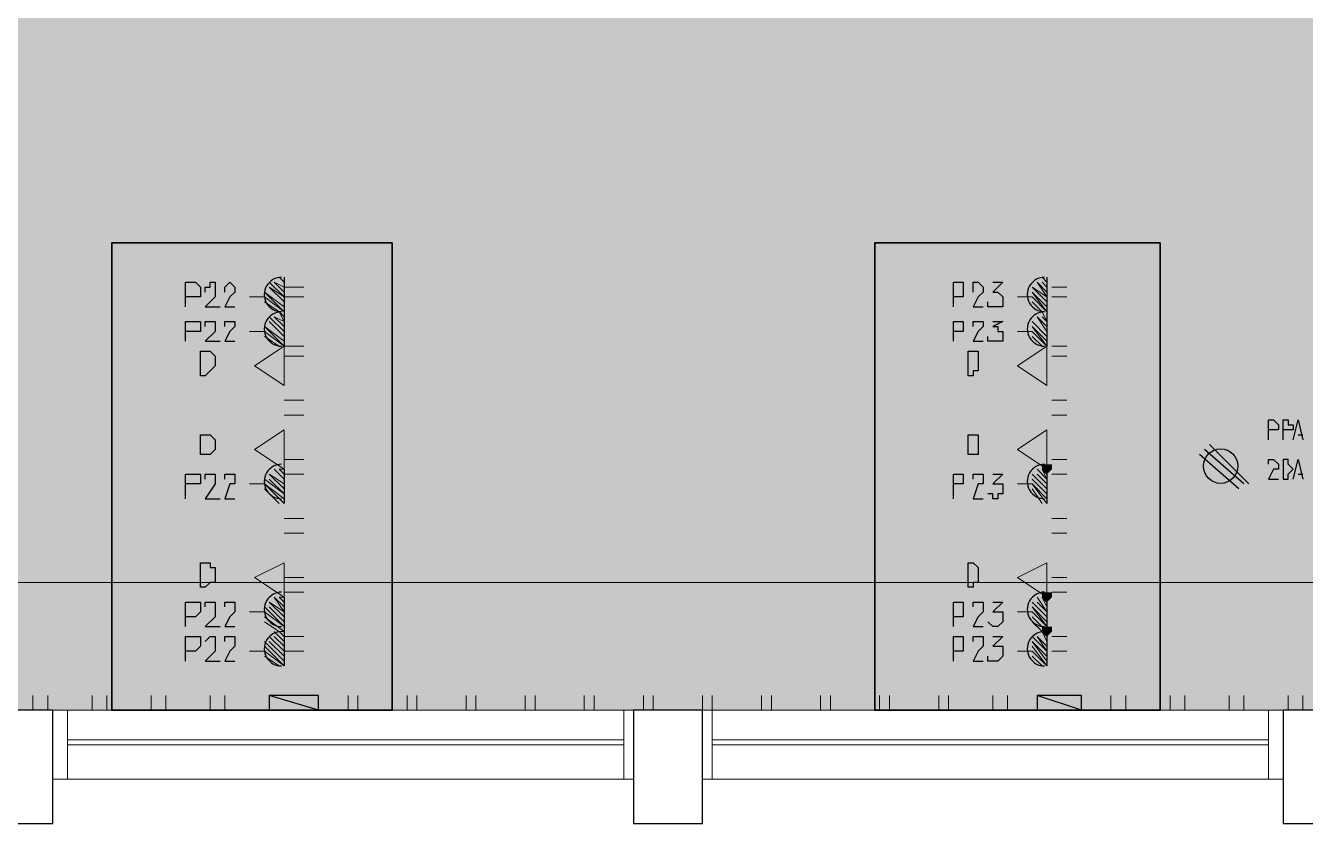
# Model space of a CAD drawing. Header units: millimetres. Extents: x -59 to 47, y 152 to 919.
# Drawn here: x 7.31 to 12.82, y 356.39 to 359.83 of the extents above; entities that cross this region are included whole.
import ezdxf

# ---------------------------------------------------------------- set-up
doc = ezdxf.new("R2010")
doc.units = ezdxf.units.MM
for name, color, linetype in [('PDF_014404$_ps_ELEC', 2, 'Continuous'), ('PDF_014404$_PS_ELECTRONICS', 5, 'Continuous'), ('PDF_014404$_ps_POWER$SKIRTING', 4, 'Continuous'), ('PDF_014404$_ps_TEXTBOLD$POWER', 2, 'Continuous'), ('PDF_014404$BL', 7, 'Continuous'), ('PDF_014404$FT', 7, 'Continuous'), ('PDF_014404$WA-COL', 7, 'Continuous'), ('PDF_014404$WN', 7, 'Continuous')]:
    doc.layers.add(name, color=color, linetype=linetype)
doc.layers.add('PDF_014404$_ps_THIN', color=7, linetype='Continuous', true_color=0x7fbfff)
doc.layers.add('PDF_014404$HL-TMP', color=7, linetype='Continuous', true_color=0x800000)

msp = doc.modelspace()

# ---------------------------------------------------------------- hatches: boundary and pattern name
at = {"layer": 'PDF_014404$_ps_THIN', "transparency": 33554559}
for points in [[(11.7054, 357.9393), (11.6843, 357.9393), (11.6843, 357.9181), (11.7054, 357.897), (11.7266, 357.9181), (11.7266, 357.9393)], [(11.7054, 357.3889), (11.6843, 357.3889), (11.6843, 357.3678), (11.7054, 357.3466), (11.7266, 357.3678), (11.7266, 357.3889)], [(11.7054, 357.2408), (11.6843, 357.2408), (11.6843, 357.2196), (11.7054, 357.1984), (11.7266, 357.2196), (11.7266, 357.2408)]]:
    msp.add_hatch(color=256, dxfattribs=at).paths.add_polyline_path(points)

# ---------------------------------------------------------------- linework, layer by layer
at = {"layer": 'PDF_014404$_ps_ELEC', "lineweight": 25}
for points in [[(8.4139, 358.7436, 1.00004), (8.4139, 358.5955, 1.00004), (8.4139, 358.4473)], [(11.6948, 358.7436, 1.00004), (11.6948, 358.5955, 1.00004), (11.6948, 358.4473)]]:
    msp.add_lwpolyline(points, format="xyb", dxfattribs=at)
for points in [[(8.4245, 358.7436), (8.4245, 358.5955), (8.4245, 358.4473)], [(11.7054, 358.7436), (11.7054, 358.5955), (11.7054, 358.4473)], [(12.5521, 357.8546), (12.3828, 358.0028)], [(12.5733, 357.8546), (12.4039, 358.024)], [(12.5309, 357.8335), (12.3616, 357.9816)], [(8.4245, 357.9181), (8.4245, 357.7699)], [(11.7054, 357.9181), (11.7054, 357.7699)], [(8.4245, 357.3678), (8.4245, 357.2196), (8.4245, 357.0714)], [(11.7054, 357.3678), (11.7054, 357.2196), (11.7054, 357.0714)]]:
    msp.add_lwpolyline(points, dxfattribs=at)
at = {"layer": 'PDF_014404$_ps_ELEC', "lineweight": 0}
for points in [[(8.3399, 358.659), (8.2764, 358.659)], [(11.6419, 358.659), (11.5784, 358.659)], [(8.3399, 358.5108), (8.2764, 358.5108)], [(11.6419, 358.5108), (11.5784, 358.5108)], [(8.3399, 357.8546), (8.2764, 357.8546)], [(11.6419, 357.8546), (11.5784, 357.8546)], [(8.3399, 357.3043), (8.2764, 357.3043)], [(11.6419, 357.3043), (11.5784, 357.3043)], [(8.3399, 357.1349), (8.2764, 357.1349)], [(11.6419, 357.1349), (11.5784, 357.1349)]]:
    msp.add_lwpolyline(points, dxfattribs=at)
at = {"layer": 'PDF_014404$_ps_ELEC', "lineweight": 25}
msp.add_circle((12.4523, 357.9313), 0.0741, dxfattribs=at)
for centre in [(8.4139, 357.8652), (11.6948, 357.8652), (8.4139, 357.3149), (11.6948, 357.3149), (8.4139, 357.1455), (11.6948, 357.1455)]:
    msp.add_arc(centre, 0.0741, 89.9977, 270.0023, dxfattribs=at)
at = {"layer": 'PDF_014404$_PS_ELECTRONICS', "lineweight": 0}
for points in [[(8.2975, 358.3626), (8.4245, 358.4473), (8.4245, 358.278)], [(8.4245, 358.278), (8.4245, 358.4473), (8.4245, 358.278)], [(11.5784, 358.3626), (11.7054, 358.4473), (11.7054, 358.278)], [(11.7054, 358.278), (11.7054, 358.4473), (11.7054, 358.278)], [(8.2975, 358.0028), (8.4245, 358.0875), (8.4245, 357.9181)], [(8.4245, 357.9181), (8.4245, 358.0875), (8.4245, 357.9181)], [(11.5784, 358.0028), (11.7054, 358.0875), (11.7054, 357.9181)], [(11.7054, 357.9181), (11.7054, 358.0875), (11.7054, 357.9181)], [(8.2975, 357.4524), (8.4245, 357.5159), (8.4245, 357.3678)], [(8.4245, 357.3678), (8.4245, 357.5159), (8.4245, 357.3678)], [(11.5784, 357.4524), (11.7054, 357.5159), (11.7054, 357.3678)], [(11.7054, 357.3678), (11.7054, 357.5159), (11.7054, 357.3678)]]:
    msp.add_lwpolyline(points, close=True, dxfattribs=at)
at = {"layer": 'PDF_014404$_PS_ELECTRONICS', "transparency": 33554559}
for points in [[(8.2975, 358.3626), (8.4245, 358.278), (8.4245, 358.4473)], [(11.5784, 358.3626), (11.7054, 358.278), (11.7054, 358.4473)], [(8.2975, 358.0028), (8.4245, 357.9181), (8.4245, 358.0875)], [(11.5784, 358.0028), (11.7054, 357.9181), (11.7054, 358.0875)], [(8.2975, 357.4524), (8.4245, 357.3678), (8.4245, 357.5159)], [(11.5784, 357.4524), (11.7054, 357.3678), (11.7054, 357.5159)]]:
    msp.add_solid(points, dxfattribs=at)
at = {"layer": 'PDF_014404$_ps_POWER$SKIRTING', "lineweight": 0}
for points in [[(8.5092, 358.7013), (8.4245, 358.7013)], [(11.7901, 358.7013), (11.7266, 358.7013)], [(8.5092, 358.659), (8.4245, 358.659)], [(11.7901, 358.659), (11.7266, 358.659)], [(8.5092, 358.4473), (8.4245, 358.4473)], [(11.7901, 358.4473), (11.7266, 358.4473)], [(8.5092, 358.405), (8.4245, 358.405)], [(11.7901, 358.405), (11.7266, 358.405)], [(8.5092, 358.2145), (8.4245, 358.2145)], [(11.7901, 358.2145), (11.7266, 358.2145)], [(8.5092, 358.151), (8.4245, 358.151)], [(11.7901, 358.151), (11.7266, 358.151)], [(8.5092, 357.9605), (8.4245, 357.9605)], [(11.7901, 357.9605), (11.7266, 357.9605)], [(8.5092, 357.897), (8.4245, 357.897)], [(11.7901, 357.897), (11.7266, 357.897)], [(8.5092, 357.7064), (8.4245, 357.7064)], [(11.7901, 357.7064), (11.7266, 357.7064)], [(8.5092, 357.6429), (8.4245, 357.6429)], [(11.7901, 357.6429), (11.7266, 357.6429)], [(8.5092, 357.4524), (8.4245, 357.4524)], [(11.7901, 357.4524), (11.7266, 357.4524)], [(8.5092, 357.3889), (8.4245, 357.3889)], [(11.7901, 357.3889), (11.7266, 357.3889)], [(8.5092, 357.1984), (8.4245, 357.1984)], [(11.7901, 357.1984), (11.7266, 357.1984)], [(8.5092, 357.1349), (8.4245, 357.1349)], [(11.7901, 357.1349), (11.7266, 357.1349)], [(7.345, 356.9444), (7.345, 356.8809)], [(7.4085, 356.9444), (7.4085, 356.8809)], [(7.599, 356.9444), (7.599, 356.8809)], [(7.6625, 356.9444), (7.6625, 356.8809)], [(7.853, 356.9444), (7.853, 356.8809)], [(7.9165, 356.9444), (7.9165, 356.8809)], [(8.107, 356.9444), (8.107, 356.8809)], [(8.1705, 356.9444), (8.1705, 356.8809)], [(8.361, 356.9444), (8.361, 356.8809)], [(8.5092, 356.9444), (8.4245, 356.9444)], [(8.6997, 356.9444), (8.6997, 356.8809)], [(8.742, 356.9444), (8.742, 356.8809)], [(8.9537, 356.9444), (8.9537, 356.8809)], [(8.996, 356.9444), (8.996, 356.8809)], [(9.2077, 356.9444), (9.2077, 356.8809)], [(9.25, 356.9444), (9.25, 356.8809)], [(9.4617, 356.9444), (9.4617, 356.8809)], [(9.504, 356.9444), (9.504, 356.8809)], [(9.7157, 356.9444), (9.7157, 356.8809)], [(9.7581, 356.9444), (9.7581, 356.8809)], [(9.9697, 356.9444), (9.9697, 356.8809)], [(10.0121, 356.9444), (10.0121, 356.8809)], [(10.2237, 356.9444), (10.2237, 356.8809)], [(10.2661, 356.9444), (10.2661, 356.8809)], [(10.4777, 356.9444), (10.4777, 356.8809)], [(10.5201, 356.9444), (10.5201, 356.8809)], [(10.7317, 356.9444), (10.7317, 356.8809)], [(10.7741, 356.9444), (10.7741, 356.8809)], [(10.9857, 356.9444), (10.9857, 356.8809)], [(11.0281, 356.9444), (11.0281, 356.8809)], [(11.2398, 356.9444), (11.2398, 356.8809)], [(11.2821, 356.9444), (11.2821, 356.8809)], [(11.4726, 356.9444), (11.4726, 356.8809)], [(11.5361, 356.9444), (11.5361, 356.8809)], [(11.6631, 356.9444), (11.6631, 356.8809)], [(11.7901, 356.9444), (11.7266, 356.9444)], [(11.9806, 356.9444), (11.9806, 356.8809)], [(12.0441, 356.9444), (12.0441, 356.8809)], [(12.2346, 356.9444), (12.2346, 356.8809)], [(12.2981, 356.9444), (12.2981, 356.8809)], [(12.4886, 356.9444), (12.4886, 356.8809)], [(12.5521, 356.9444), (12.5521, 356.8809)], [(12.7426, 356.9444), (12.7426, 356.8809)], [(12.8061, 356.9444), (12.8061, 356.8809)]]:
    msp.add_lwpolyline(points, dxfattribs=at)
at = {"layer": 'PDF_014404$_ps_POWER$SKIRTING', "lineweight": 25}
for points in [[(8.5727, 356.8809), (8.5727, 356.9444), (8.361, 356.9444), (8.361, 356.8809), (8.5727, 356.8809), (8.361, 356.9444)], [(11.8536, 356.8809), (11.8536, 356.9444), (11.6631, 356.9444), (11.6631, 356.8809), (11.8536, 356.8809), (11.6631, 356.9444)]]:
    msp.add_lwpolyline(points, dxfattribs=at)
at = {"layer": 'PDF_014404$_ps_POWER$SKIRTING', "transparency": 33554559}
for points in [[(8.5092, 358.8918), (8.4245, 358.8918), (8.5092, 358.7648)], [(8.4245, 358.8918), (8.5092, 358.7648), (8.4245, 358.7648)], [(11.7901, 358.8918), (11.7266, 358.8918), (11.7901, 358.7648)], [(11.7266, 358.8918), (11.7901, 358.7648), (11.7266, 358.7648)], [(8.5092, 358.6166), (8.4245, 358.6166), (8.5092, 358.5108)], [(8.4245, 358.6166), (8.5092, 358.5108), (8.4245, 358.5108)], [(11.7901, 358.6166), (11.7266, 358.6166), (11.7901, 358.5108)], [(11.7266, 358.6166), (11.7901, 358.5108), (11.7266, 358.5108)], [(8.5092, 358.3626), (8.4245, 358.3626), (8.5092, 358.2568)], [(8.4245, 358.3626), (8.5092, 358.2568), (8.4245, 358.2568)], [(11.7901, 358.3626), (11.7266, 358.3626), (11.7901, 358.2568)], [(11.7266, 358.3626), (11.7901, 358.2568), (11.7266, 358.2568)], [(8.5092, 358.1086), (8.4245, 358.1086), (8.5092, 358.0028)], [(8.4245, 358.1086), (8.5092, 358.0028), (8.4245, 358.0028)], [(11.7901, 358.1086), (11.7266, 358.1086), (11.7901, 358.0028)], [(11.7266, 358.1086), (11.7901, 358.0028), (11.7266, 358.0028)], [(8.5092, 357.8546), (8.4245, 357.8546), (8.5092, 357.7488)], [(8.4245, 357.8546), (8.5092, 357.7488), (8.4245, 357.7488)], [(11.7901, 357.8546), (11.7266, 357.8546), (11.7901, 357.7488)], [(11.7266, 357.8546), (11.7901, 357.7488), (11.7266, 357.7488)], [(8.5092, 357.6006), (8.4245, 357.6006), (8.5092, 357.4948)], [(8.4245, 357.6006), (8.5092, 357.4948), (8.4245, 357.4948)], [(11.7901, 357.6006), (11.7266, 357.6006), (11.7901, 357.4948)], [(11.7266, 357.6006), (11.7901, 357.4948), (11.7266, 357.4948)], [(8.5092, 357.3466), (8.4245, 357.3466), (8.5092, 357.2408)], [(8.4245, 357.3466), (8.5092, 357.2408), (8.4245, 357.2408)], [(11.7901, 357.3466), (11.7266, 357.3466), (11.7901, 357.2408)], [(11.7266, 357.3466), (11.7901, 357.2408), (11.7266, 357.2408)], [(8.5092, 357.0926), (8.4245, 357.0926), (8.5092, 356.9444)], [(8.4245, 357.0926), (8.5092, 356.9444), (8.4245, 356.9444)], [(11.7901, 357.0926), (11.7266, 357.0926), (11.7901, 356.9444)], [(11.7266, 357.0926), (11.7901, 356.9444), (11.7266, 356.9444)], [(7.4508, 356.9444), (7.4508, 356.8809), (7.5567, 356.9444)], [(7.4508, 356.8809), (7.5567, 356.9444), (7.5567, 356.8809)], [(7.7048, 356.9444), (7.7048, 356.8809), (7.8107, 356.9444)], [(7.7048, 356.8809), (7.8107, 356.9444), (7.8107, 356.8809)], [(7.9588, 356.9444), (7.9588, 356.8809), (8.0647, 356.9444)], [(7.9588, 356.8809), (8.0647, 356.9444), (8.0647, 356.8809)], [(8.2128, 356.9444), (8.2128, 356.8809), (8.361, 356.9444)], [(8.2128, 356.8809), (8.361, 356.9444), (8.361, 356.8809)], [(8.5727, 356.9444), (8.5727, 356.8809), (8.6574, 356.9444)], [(8.5727, 356.8809), (8.6574, 356.9444), (8.6574, 356.8809)], [(8.8055, 356.9444), (8.8055, 356.8809), (8.8902, 356.9444)], [(8.8055, 356.8809), (8.8902, 356.9444), (8.8902, 356.8809)], [(9.0595, 356.9444), (9.0595, 356.8809), (9.1442, 356.9444)], [(9.0595, 356.8809), (9.1442, 356.9444), (9.1442, 356.8809)], [(9.3135, 356.9444), (9.3135, 356.8809), (9.3982, 356.9444)], [(9.3135, 356.8809), (9.3982, 356.9444), (9.3982, 356.8809)], [(9.5675, 356.9444), (9.5675, 356.8809), (9.6522, 356.9444)], [(9.5675, 356.8809), (9.6522, 356.9444), (9.6522, 356.8809)], [(9.8216, 356.9444), (9.8216, 356.8809), (9.9062, 356.9444)], [(9.8216, 356.8809), (9.9062, 356.9444), (9.9062, 356.8809)], [(10.0544, 356.9444), (10.0544, 356.8809), (10.1602, 356.9444)], [(10.0544, 356.8809), (10.1602, 356.9444), (10.1602, 356.8809)], [(10.3084, 356.9444), (10.3084, 356.8809), (10.4142, 356.9444)], [(10.3084, 356.8809), (10.4142, 356.9444), (10.4142, 356.8809)], [(10.5624, 356.9444), (10.5624, 356.8809), (10.6682, 356.9444)], [(10.5624, 356.8809), (10.6682, 356.9444), (10.6682, 356.8809)], [(10.8164, 356.9444), (10.8164, 356.8809), (10.9222, 356.9444)], [(10.8164, 356.8809), (10.9222, 356.9444), (10.9222, 356.8809)], [(11.0704, 356.9444), (11.0704, 356.8809), (11.1762, 356.9444)], [(11.0704, 356.8809), (11.1762, 356.9444), (11.1762, 356.8809)], [(11.3244, 356.9444), (11.3244, 356.8809), (11.4303, 356.9444)], [(11.3244, 356.8809), (11.4303, 356.9444), (11.4303, 356.8809)], [(11.5784, 356.9444), (11.5784, 356.8809), (11.6631, 356.9444)], [(11.5784, 356.8809), (11.6631, 356.9444), (11.6631, 356.8809)], [(11.8536, 356.9444), (11.8536, 356.8809), (11.9383, 356.9444)], [(11.8536, 356.8809), (11.9383, 356.9444), (11.9383, 356.8809)], [(12.0864, 356.9444), (12.0864, 356.8809), (12.1923, 356.9444)], [(12.0864, 356.8809), (12.1923, 356.9444), (12.1923, 356.8809)], [(12.3404, 356.9444), (12.3404, 356.8809), (12.4463, 356.9444)], [(12.3404, 356.8809), (12.4463, 356.9444), (12.4463, 356.8809)], [(12.5944, 356.9444), (12.5944, 356.8809), (12.7003, 356.9444)], [(12.5944, 356.8809), (12.7003, 356.9444), (12.7003, 356.8809)]]:
    msp.add_solid(points, dxfattribs=at)
at = {"layer": 'PDF_014404$_ps_TEXTBOLD$POWER', "lineweight": 25}
for points in [[(8.0012, 358.6166), (8.0012, 358.7225), (8.0435, 358.7225), (8.0647, 358.7013), (8.0647, 358.6801), (8.0647, 358.659), (8.0435, 358.659), (8.0012, 358.659)], [(8.0858, 358.6801), (8.0858, 358.7013), (8.107, 358.7013), (8.107, 358.7225), (8.1282, 358.7225), (8.1282, 358.7013), (8.1282, 358.6801), (8.1282, 358.659), (8.0858, 358.6166), (8.1493, 358.6166)], [(8.1705, 358.6801), (8.1705, 358.7013), (8.1917, 358.7225), (8.2128, 358.7013), (8.2128, 358.6801), (8.1917, 358.659), (8.1705, 358.6166), (8.2128, 358.6166)], [(11.3033, 358.6166), (11.3033, 358.7225), (11.3456, 358.7225), (11.3456, 358.7013), (11.3456, 358.6801), (11.3456, 358.659), (11.3033, 358.659)], [(11.3879, 358.6801), (11.3879, 358.7013), (11.3879, 358.7225), (11.4091, 358.7225), (11.4303, 358.7013), (11.4303, 358.6801), (11.4091, 358.659), (11.3879, 358.6166), (11.4303, 358.6166)], [(11.4726, 358.7225), (11.5149, 358.7225), (11.4726, 358.6801), (11.4938, 358.6801), (11.5149, 358.659), (11.5149, 358.6378), (11.5149, 358.6166), (11.4938, 358.6166), (11.4726, 358.6166), (11.4514, 358.6166), (11.4514, 358.6378)], [(8.0012, 358.4685), (8.0012, 358.5531), (8.0435, 358.5531), (8.0647, 358.5531), (8.0647, 358.532), (8.0647, 358.5108), (8.0435, 358.5108), (8.0012, 358.5108)], [(8.0858, 358.532), (8.0858, 358.5531), (8.107, 358.5531), (8.1282, 358.5531), (8.1282, 358.532), (8.1282, 358.5108), (8.0858, 358.4685), (8.1493, 358.4685)], [(8.1705, 358.532), (8.1705, 358.5531), (8.1917, 358.5531), (8.2128, 358.5531), (8.2128, 358.532), (8.1917, 358.5108), (8.1705, 358.4685), (8.2128, 358.4685)], [(11.3033, 358.4685), (11.3033, 358.5531), (11.3456, 358.5531), (11.3456, 358.532), (11.3456, 358.5108), (11.3033, 358.5108)], [(11.3879, 358.532), (11.3879, 358.5531), (11.4091, 358.5531), (11.4303, 358.5531), (11.4303, 358.532), (11.4091, 358.5108), (11.3879, 358.4685), (11.4303, 358.4685)], [(11.4726, 358.5531), (11.5149, 358.5531), (11.4726, 358.532), (11.4938, 358.532), (11.4938, 358.5108), (11.5149, 358.5108), (11.5149, 358.4896), (11.5149, 358.4685), (11.4938, 358.4685), (11.4726, 358.4685), (11.4514, 358.4685), (11.4514, 358.4896)], [(12.6579, 358.0451), (12.6579, 358.1298), (12.6791, 358.1298), (12.7003, 358.1086), (12.7003, 358.0875), (12.6791, 358.0875), (12.6579, 358.0875)], [(12.7215, 358.0451), (12.7215, 358.1298), (12.7426, 358.1298), (12.7426, 358.1086), (12.7638, 358.1086), (12.7638, 358.0875), (12.7426, 358.0875), (12.7215, 358.0875)], [(12.7638, 358.0451), (12.785, 358.1298), (12.8061, 358.0451)], [(12.785, 358.0663), (12.8061, 358.0663)], [(12.6579, 357.9393), (12.6579, 357.9605), (12.6791, 357.9605), (12.7003, 357.9393), (12.7003, 357.9181), (12.6791, 357.9181), (12.6579, 357.8758), (12.7003, 357.8758)], [(12.7638, 357.8758), (12.785, 357.9605), (12.8061, 357.8758)], [(8.0012, 357.7911), (8.0012, 357.897), (8.0435, 357.897), (8.0647, 357.897), (8.0647, 357.8758), (8.0647, 357.8546), (8.0435, 357.8546), (8.0012, 357.8546)], [(8.0858, 357.8758), (8.0858, 357.897), (8.107, 357.897), (8.1282, 357.897), (8.1282, 357.8758), (8.1282, 357.8546), (8.0858, 357.7911), (8.1493, 357.7911)], [(8.1705, 357.8758), (8.1705, 357.897), (8.1917, 357.897), (8.2128, 357.897), (8.2128, 357.8758), (8.2128, 357.8546), (8.1917, 357.8546), (8.1705, 357.7911), (8.2128, 357.7911)], [(11.3033, 357.7911), (11.3033, 357.897), (11.3456, 357.897), (11.3456, 357.8758), (11.3456, 357.8546), (11.3033, 357.8546)], [(11.3879, 357.8758), (11.3879, 357.897), (11.4091, 357.897), (11.4303, 357.897), (11.4303, 357.8758), (11.4303, 357.8546), (11.4091, 357.8546), (11.3879, 357.7911), (11.4303, 357.7911)], [(11.4726, 357.897), (11.5149, 357.897), (11.4726, 357.8546), (11.4938, 357.8546), (11.5149, 357.8546), (11.5149, 357.8335), (11.5149, 357.8123), (11.4938, 357.8123), (11.4938, 357.7911), (11.4726, 357.7911), (11.4726, 357.8123), (11.4514, 357.8123)], [(12.785, 357.897), (12.8061, 357.897)], [(8.0012, 357.2408), (8.0012, 357.3466), (8.0435, 357.3466), (8.0647, 357.3466), (8.0647, 357.3254), (8.0647, 357.3043), (8.0435, 357.2831), (8.0012, 357.2831)], [(8.0858, 357.3254), (8.0858, 357.3466), (8.107, 357.3466), (8.1282, 357.3466), (8.1282, 357.3254), (8.1282, 357.3043), (8.1282, 357.2831), (8.0858, 357.2408), (8.1493, 357.2408)], [(8.1705, 357.3254), (8.1705, 357.3466), (8.1917, 357.3466), (8.2128, 357.3466), (8.2128, 357.3254), (8.2128, 357.3043), (8.1917, 357.2831), (8.1705, 357.2408), (8.2128, 357.2408)], [(11.3033, 357.2408), (11.3033, 357.3466), (11.3456, 357.3466), (11.3456, 357.3254), (11.3456, 357.3043), (11.3456, 357.2831), (11.3033, 357.2831)], [(11.3879, 357.3254), (11.3879, 357.3466), (11.4091, 357.3466), (11.4303, 357.3466), (11.4303, 357.3254), (11.4303, 357.3043), (11.4091, 357.2831), (11.3879, 357.2408), (11.4303, 357.2408)], [(11.4726, 357.3466), (11.5149, 357.3466), (11.4726, 357.3043), (11.4938, 357.3043), (11.5149, 357.3043), (11.5149, 357.2831), (11.5149, 357.2619), (11.4938, 357.2408), (11.4726, 357.2408), (11.4514, 357.2619)], [(8.0012, 357.0926), (8.0012, 357.1984), (8.0435, 357.1984), (8.0647, 357.1984), (8.0647, 357.1773), (8.0647, 357.1561), (8.0435, 357.1349), (8.0012, 357.1349)], [(8.0858, 357.1773), (8.107, 357.1984), (8.1282, 357.1984), (8.1282, 357.1773), (8.1282, 357.1561), (8.1282, 357.1349), (8.0858, 357.0926), (8.1493, 357.0926)], [(8.1705, 357.1773), (8.1705, 357.1984), (8.1917, 357.1984), (8.2128, 357.1984), (8.2128, 357.1773), (8.2128, 357.1561), (8.1917, 357.1349), (8.1705, 357.0926), (8.2128, 357.0926)], [(11.3033, 357.0926), (11.3033, 357.1984), (11.3456, 357.1984), (11.3456, 357.1773), (11.3456, 357.1561), (11.3456, 357.1349), (11.3033, 357.1349)], [(11.3879, 357.1773), (11.3879, 357.1984), (11.4091, 357.1984), (11.4303, 357.1984), (11.4303, 357.1773), (11.4303, 357.1561), (11.4091, 357.1349), (11.3879, 357.0926), (11.4303, 357.0926)], [(11.4726, 357.1984), (11.5149, 357.1984), (11.4726, 357.1561), (11.4938, 357.1561), (11.5149, 357.1561), (11.5149, 357.1349), (11.5149, 357.1138), (11.4938, 357.0926), (11.4726, 357.0926), (11.4514, 357.0926), (11.4514, 357.1138)]]:
    msp.add_lwpolyline(points, dxfattribs=at)
for points in [[(8.0647, 358.3203), (8.0647, 358.4261), (8.0858, 358.4261), (8.107, 358.4261), (8.1282, 358.405), (8.1282, 358.3838), (8.1282, 358.3626), (8.107, 358.3415), (8.0858, 358.3203)], [(11.3668, 358.3203), (11.3668, 358.4261), (11.3879, 358.4261), (11.4091, 358.4261), (11.4091, 358.405), (11.4091, 358.3838), (11.4091, 358.3626), (11.4091, 358.3415), (11.3879, 358.3415), (11.3879, 358.3203)], [(8.0647, 357.9816), (8.0647, 358.0663), (8.0858, 358.0663), (8.107, 358.0663), (8.1282, 358.0451), (8.1282, 358.024), (8.1282, 358.0028), (8.107, 357.9816), (8.0858, 357.9816)], [(11.3668, 357.9816), (11.3668, 358.0663), (11.3879, 358.0663), (11.4091, 358.0663), (11.4091, 358.0451), (11.4091, 358.024), (11.4091, 358.0028), (11.4091, 357.9816), (11.3879, 357.9816)], [(12.7426, 357.9605), (12.7215, 357.9605), (12.7215, 357.9393), (12.7215, 357.9181), (12.7215, 357.897), (12.7215, 357.8758), (12.7426, 357.8758), (12.7426, 357.897), (12.7638, 357.9181), (12.7426, 357.9393)], [(8.0647, 357.4101), (8.0647, 357.5159), (8.0858, 357.5159), (8.107, 357.5159), (8.107, 357.4948), (8.1282, 357.4948), (8.1282, 357.4736), (8.1282, 357.4524), (8.1282, 357.4313), (8.107, 357.4313), (8.0858, 357.4101)], [(11.3668, 357.4101), (11.3668, 357.5159), (11.3879, 357.5159), (11.4091, 357.4948), (11.4091, 357.4736), (11.4091, 357.4524), (11.4091, 357.4313), (11.3879, 357.4313), (11.3879, 357.4101)]]:
    msp.add_lwpolyline(points, close=True, dxfattribs=at)
at = {"layer": 'PDF_014404$_ps_THIN', "lineweight": 18}
for points in [[(8.4245, 358.6378), (8.361, 358.7013), (8.4245, 358.659), (8.361, 358.7225)], [(8.4245, 358.6801), (8.3822, 358.7225), (8.4245, 358.7013)], [(8.4245, 358.7225), (8.4034, 358.7436), (8.4245, 358.7225)], [(11.7054, 358.6378), (11.6419, 358.7013), (11.7054, 358.659), (11.6631, 358.7225), (11.7054, 358.6801)], [(11.6843, 358.7436), (11.7054, 358.7225), (11.7054, 358.7436)], [(11.7054, 358.7013), (11.6843, 358.7225)], [(8.3399, 358.659), (8.4245, 358.5955), (8.3399, 358.6801), (8.4245, 358.6166)], [(11.6419, 358.659), (11.7054, 358.5955), (11.6419, 358.6801), (11.7054, 358.6166)], [(8.4034, 358.5955), (8.3399, 358.6378)], [(11.6843, 358.5743), (11.7054, 358.5531), (11.6843, 358.5955), (11.6419, 358.6378)], [(8.4245, 358.5108), (8.361, 358.5743)], [(8.4245, 358.4896), (8.361, 358.5531), (8.4245, 358.4896)], [(8.4245, 358.532), (8.3822, 358.5743), (8.4245, 358.5531), (8.4034, 358.5955), (8.4245, 358.5743)], [(11.7054, 358.4896), (11.6419, 358.5531), (11.7054, 358.4896)], [(11.7054, 358.5108), (11.6631, 358.5743), (11.7054, 358.532)], [(11.7054, 358.5743), (11.7054, 358.5955)], [(8.3399, 358.5108), (8.4245, 358.4473), (8.3399, 358.532), (8.4245, 358.4685)], [(11.6419, 358.5108), (11.7054, 358.4473), (11.6419, 358.532), (11.7054, 358.4685)], [(8.4034, 358.4473), (8.3399, 358.4896)], [(11.6843, 358.4473), (11.6419, 358.4896)], [(8.4245, 357.8335), (8.361, 357.897), (8.4245, 357.8546)], [(8.4245, 357.8758), (8.3822, 357.9181), (8.4245, 357.8758)], [(8.4245, 357.897), (8.4034, 357.9181), (8.4245, 357.9181)], [(11.7054, 357.8335), (11.6419, 357.897)], [(11.6631, 357.9181), (11.7054, 357.8758), (11.6843, 357.9181), (11.7054, 357.897)], [(11.7054, 357.8546), (11.6631, 357.897)], [(8.3399, 357.8758), (8.4245, 357.8123), (8.361, 357.8758)], [(8.4245, 357.7699), (8.3399, 357.8546), (8.4245, 357.7911)], [(11.7054, 357.8123), (11.6419, 357.8758), (11.7054, 357.8123)], [(11.7054, 357.7699), (11.6419, 357.8546), (11.7054, 357.7911)], [(8.4034, 357.7699), (8.3399, 357.8335)], [(11.6843, 357.7699), (11.6419, 357.8335)], [(8.4245, 357.2831), (8.361, 357.3466), (8.4245, 357.3043), (8.3822, 357.3678), (8.4245, 357.3254)], [(8.4245, 357.3466), (8.4034, 357.3678), (8.4245, 357.3678)], [(11.7054, 357.2831), (11.6419, 357.3466)], [(11.6631, 357.3466), (11.7054, 357.3043), (11.6631, 357.3678)], [(11.7054, 357.3254), (11.6843, 357.3678), (11.7054, 357.3466)], [(8.3399, 357.3043), (8.4245, 357.2408), (8.3399, 357.3254)], [(8.4245, 357.2619), (8.361, 357.3254)], [(11.6419, 357.3043), (11.7054, 357.2408), (11.6419, 357.3254), (11.7054, 357.2619)], [(8.4245, 357.1984), (8.4034, 357.2196), (8.4245, 357.2196), (8.3399, 357.2831)], [(8.4034, 357.2196), (8.3399, 357.2619)], [(11.7054, 357.2196), (11.6419, 357.2831)], [(11.6843, 357.2196), (11.6419, 357.2619)], [(8.4245, 357.0926), (8.3399, 357.1773)], [(8.4245, 357.1349), (8.361, 357.1984), (8.4245, 357.1349)], [(8.4245, 357.1138), (8.361, 357.1773)], [(8.4245, 357.1773), (8.3822, 357.2196)], [(8.4245, 357.1561), (8.3822, 357.1984)], [(11.6419, 357.1984), (11.7054, 357.1349), (11.6631, 357.1984), (11.7054, 357.1561)], [(11.7054, 357.0926), (11.6419, 357.1773), (11.7054, 357.1138)], [(11.7054, 357.1773), (11.6843, 357.2196), (11.7054, 357.1984)], [(8.3399, 357.1349), (8.4245, 357.0714), (8.3399, 357.1561)], [(11.6419, 357.1349), (11.7054, 357.0714), (11.6419, 357.1561)], [(8.4034, 357.0714), (8.3399, 357.1138)], [(11.6843, 357.0714), (11.6419, 357.1138)]]:
    msp.add_lwpolyline(points, dxfattribs=at)
at = {"layer": 'PDF_014404$BL', "lineweight": 9}
for points in [[(9.9274, 356.8809), (7.4297, 356.8809)], [(12.7215, 356.8809), (10.2237, 356.8809)], [(7.4297, 356.5846), (9.9274, 356.5846)], [(10.2237, 356.5846), (12.7215, 356.5846)]]:
    msp.add_lwpolyline(points, dxfattribs=at)
at = {"layer": 'PDF_014404$FT', "lineweight": 35}
for points in [[(8.8902, 358.8918), (7.6837, 358.8918), (7.6837, 356.8809), (8.8902, 356.8809)], [(12.1923, 358.8918), (10.9646, 358.8918), (10.9646, 356.8809), (12.1923, 356.8809)]]:
    msp.add_lwpolyline(points, close=True, dxfattribs=at)
at = {"layer": 'PDF_014404$HL-TMP', "lineweight": 0}
msp.add_lwpolyline([(21.1248, 357.4313), (-3.3232, 357.4313), (21.1248, 357.4313)], dxfattribs=at)
at = {"layer": 'PDF_014404$HL-TMP', "transparency": 33554559}
for points in [[(21.1248, 364.2048), (-14.0973, 364.2048), (21.1248, 357.4313)], [(-14.0973, 364.2048), (21.1248, 357.4313), (-14.0973, 357.4313)], [(-3.3232, 357.4313), (21.1248, 357.4313), (-0.9102, 357.4313)], [(21.1248, 357.4313), (-0.9102, 357.4313), (21.1248, 356.8809)], [(-0.9102, 357.4313), (21.1248, 356.8809), (-0.9102, 356.8809)]]:
    msp.add_solid(points, dxfattribs=at)
at = {"layer": 'PDF_014404$WA-COL', "lineweight": 25}
for points in [[(7.1545, 356.8809), (7.1545, 356.3941), (7.4297, 356.3941), (7.4297, 356.8809)], [(9.9274, 356.8809), (9.9274, 356.3941), (10.2237, 356.3941), (10.2237, 356.8809)], [(12.7215, 356.8809), (12.7215, 356.3941), (12.9966, 356.3941), (12.9966, 356.8809)]]:
    msp.add_lwpolyline(points, close=True, dxfattribs=at)
at = {"layer": 'PDF_014404$WN', "lineweight": 0}
for points in [[(7.4297, 356.8809), (7.4297, 356.5846)], [(7.4932, 356.8809), (7.4932, 356.5846)], [(9.8851, 356.5846), (9.8851, 356.8809)], [(9.9274, 356.5846), (9.9274, 356.8809)], [(10.2237, 356.8809), (10.2237, 356.5846)], [(10.2661, 356.8809), (10.2661, 356.5846)], [(12.6579, 356.5846), (12.6579, 356.8809)], [(12.7215, 356.5846), (12.7215, 356.8809)], [(7.4932, 356.7539), (9.8851, 356.7539)], [(10.2661, 356.7539), (12.6579, 356.7539)], [(7.4932, 356.7328), (9.8851, 356.7328)], [(10.2661, 356.7328), (12.6579, 356.7328)]]:
    msp.add_lwpolyline(points, dxfattribs=at)

doc.saveas('drawing.dxf')
